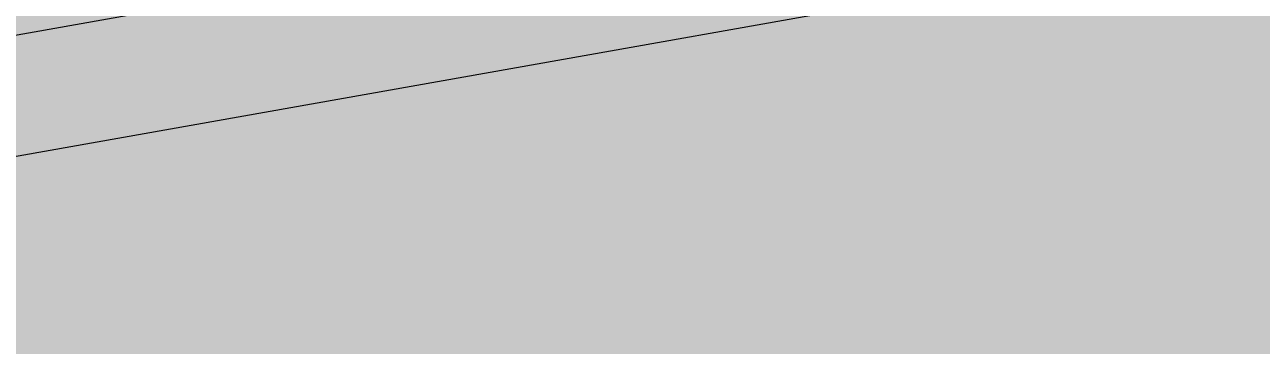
# Model space of a CAD drawing. Header units: millimetres. Extents: x -9096648 to 8741128, y -70248 to 735163.
# Drawn here: x -196551.47 to -196537.53, y 345899.46 to 345903.07 of the extents above; entities that cross this region are included whole.
import ezdxf
from ezdxf import colors
from ezdxf.entities.mleader import LeaderData, LeaderLine
from ezdxf.enums import TextEntityAlignment as Align
from ezdxf.math import Vec2, Vec3

# ---------------------------------------------------------------- set-up
doc = ezdxf.new("R2018")
doc.units = ezdxf.units.MM
for name, color, linetype, lineweight in [('АР_Маркер экспликации', 239, 'Continuous', 13), ('АР_Номер помещения', 1, 'Continuous', 25), ('АР_Отметки', 250, 'Continuous', 15), ('АР_Помещения_площадь', 19, 'Continuous', 9), ('АР_Размеры', 175, 'Continuous', 9), ('АР_Сущ Несущая стена', 202, 'Continuous', 30)]:
    doc.layers.add(name, color=color, linetype=linetype, lineweight=lineweight)
doc.layers.add('АР_Названия помещений', color=124, linetype='Continuous', lineweight=5, plot=False)
doc.styles.add('ISOCPEUR', font='isocpeui.ttf', dxfattribs={"height": 250})
doc.styles.get("Standard").update_dxf_attribs({"font": 'arial.ttf'})

# ---------------------------------------------------------------- blocks, each defined once
blk = doc.blocks.new('*U2187')
at = {"color": 8, "style": 'ISOCPEUR', "flags": 1}
blk.add_attdef('КАТЕГОРИЯ', (-499.166, -2092.186), '', height=250, dxfattribs=at)
at = {"layer": 'АР_Номер помещения', "color": 8, "style": 'ISOCPEUR'}
blk.add_attdef('НОМЕР_ПОМЕЩЕНИЯ', text='', height=300, dxfattribs=at).set_placement((-21006.233, -3796.072), align=Align.MIDDLE_CENTER)
at = {"layer": 'АР_Помещения_площадь', "color": 8, "lineweight": 30, "flags": 104}
blk.add_attdef('ИМЯ_ПОМЕЩЕНИЯ', text='', height=100, dxfattribs=at).set_placement((157.628, 1217.141), align=Align.MIDDLE_CENTER)
at = {"layer": 'АР_Помещения_площадь', "color": 8, "style": 'ISOCPEUR'}
blk.add_attdef('ПЛОЩАДЬ_ПОМЕЩЕНИЯ', text='', height=200, dxfattribs=at).set_placement((-20054.82, -13069.522), align=Align.MIDDLE_RIGHT)
blk = doc.blocks.new('*U2171')
at = {"color": 8, "style": 'ISOCPEUR', "flags": 1}
blk.add_attdef('КАТЕГОРИЯ', (-499.166, -2092.186), '', height=250, dxfattribs=at)
at = {"layer": 'АР_Номер помещения', "color": 8, "style": 'ISOCPEUR'}
blk.add_attdef('НОМЕР_ПОМЕЩЕНИЯ', text='', height=300, dxfattribs=at).set_placement((1135.237, -4683.519), align=Align.MIDDLE_CENTER)
at = {"layer": 'АР_Помещения_площадь', "color": 8, "lineweight": 30, "flags": 104}
blk.add_attdef('ИМЯ_ПОМЕЩЕНИЯ', text='', height=100, dxfattribs=at).set_placement((157.628, 1217.141), align=Align.MIDDLE_CENTER)
at = {"layer": 'АР_Помещения_площадь', "color": 8, "style": 'ISOCPEUR'}
blk.add_attdef('ПЛОЩАДЬ_ПОМЕЩЕНИЯ', text='', height=200, dxfattribs=at).set_placement((6388.051, -10752.088), align=Align.MIDDLE_RIGHT)
blk = doc.blocks.new('*U2167')
at = {"color": 8, "style": 'ISOCPEUR', "flags": 1}
blk.add_attdef('КАТЕГОРИЯ', (-499.166, -2092.186), '', height=250, dxfattribs=at)
at = {"layer": 'АР_Номер помещения', "color": 8, "style": 'ISOCPEUR'}
blk.add_attdef('НОМЕР_ПОМЕЩЕНИЯ', text='', height=300, dxfattribs=at).set_placement((-20232.679, 2600.078), align=Align.MIDDLE_CENTER)
at = {"layer": 'АР_Помещения_площадь', "color": 8, "style": 'ISOCPEUR'}
blk.add_attdef('ПЛОЩАДЬ_ПОМЕЩЕНИЯ', text='', height=200, dxfattribs=at).set_placement((-20053.458, 1769.683), align=Align.MIDDLE_RIGHT)
at = {"layer": 'АР_Помещения_площадь', "color": 8, "lineweight": 30, "flags": 104}
blk.add_attdef('ИМЯ_ПОМЕЩЕНИЯ', text='', height=100, dxfattribs=at).set_placement((157.628, 1217.141), align=Align.MIDDLE_CENTER)
blk = doc.blocks.new('_DotSmall')
at = {"color": 8, "linetype": 'ByBlock', "const_width": 0.5}
blk.add_lwpolyline([(-0.0625, 0, 1), (0.0625, 0, 1)], format="xyb", close=True, dxfattribs=at)

msp = doc.modelspace()

# ---------------------------------------------------------------- linework, layer by layer
at = {"layer": 'АР_Размеры', "color": 8, "lineweight": 0, "ltscale": 100, "transparency": 33554687}
msp.add_lwpolyline([(-196583.377, 345895.95), (-196523.252, 345906.606), (-196522.088, 345908.422), (-196524.45, 345921.748), (-196525.213, 345921.861), (-196526.34, 345918.441), (-196526.071, 345917.622), (-196524.778, 345916.613), (-196523.821, 345911.211), (-196524.138, 345910.907), (-196526.539, 345910.481), (-196526.715, 345910.079), (-196526.588, 345909.358), (-196526.305, 345909.161), (-196523.904, 345909.586), (-196523.48, 345909.29), (-196523.289, 345908.21), (-196523.606, 345907.906), (-196583.491, 345897.292)], dxfattribs=at)
msp.add_lwpolyline([(-196583.377, 345895.95), (-196523.252, 345906.606), (-196522.088, 345908.422), (-196524.45, 345921.748), (-196525.213, 345921.861), (-196526.34, 345918.441), (-196526.071, 345917.622), (-196524.778, 345916.613), (-196523.821, 345911.211), (-196524.138, 345910.907), (-196526.539, 345910.481), (-196526.715, 345910.079), (-196526.588, 345909.358), (-196526.305, 345909.161), (-196523.904, 345909.586), (-196523.48, 345909.29), (-196523.289, 345908.21), (-196523.606, 345907.906), (-196583.491, 345897.292)], dxfattribs=at)
msp.add_lwpolyline([(-196583.377, 345895.95), (-196523.252, 345906.606), (-196522.088, 345908.422), (-196524.45, 345921.748), (-196525.213, 345921.861), (-196526.34, 345918.441), (-196526.071, 345917.622), (-196524.778, 345916.613), (-196523.821, 345911.211), (-196524.138, 345910.907), (-196526.539, 345910.481), (-196526.715, 345910.079), (-196526.588, 345909.358), (-196526.305, 345909.161), (-196523.904, 345909.586), (-196523.48, 345909.29), (-196523.289, 345908.21), (-196523.606, 345907.906), (-196583.491, 345897.292)], dxfattribs=at)
msp.add_lwpolyline([(-196583.377, 345895.95), (-196523.252, 345906.606), (-196522.088, 345908.422), (-196524.45, 345921.748), (-196525.213, 345921.861), (-196526.34, 345918.441), (-196526.071, 345917.622), (-196524.778, 345916.613), (-196523.821, 345911.211), (-196524.138, 345910.907), (-196526.539, 345910.481), (-196526.715, 345910.079), (-196526.588, 345909.358), (-196526.305, 345909.161), (-196523.904, 345909.586), (-196523.48, 345909.29), (-196523.289, 345908.21), (-196523.606, 345907.906), (-196583.491, 345897.292)], dxfattribs=at)
msp.add_lwpolyline([(-196583.377, 345895.95), (-196523.252, 345906.606), (-196522.088, 345908.422), (-196524.45, 345921.748), (-196525.213, 345921.861), (-196526.34, 345918.441), (-196526.071, 345917.622), (-196524.778, 345916.613), (-196523.821, 345911.211), (-196524.138, 345910.907), (-196526.539, 345910.481), (-196526.715, 345910.079), (-196526.588, 345909.358), (-196526.305, 345909.161), (-196523.904, 345909.586), (-196523.48, 345909.29), (-196523.289, 345908.21), (-196523.606, 345907.906), (-196583.491, 345897.292)], dxfattribs=at)
msp.add_lwpolyline([(-196583.377, 345895.95), (-196523.252, 345906.606), (-196522.088, 345908.422), (-196524.45, 345921.748), (-196525.213, 345921.861), (-196526.34, 345918.441), (-196526.071, 345917.622), (-196524.778, 345916.613), (-196523.821, 345911.211), (-196524.138, 345910.907), (-196526.539, 345910.481), (-196526.715, 345910.079), (-196526.588, 345909.358), (-196526.305, 345909.161), (-196523.904, 345909.586), (-196523.48, 345909.29), (-196523.289, 345908.21), (-196523.606, 345907.906), (-196583.491, 345897.292)], dxfattribs=at)
msp.add_lwpolyline([(-196583.377, 345895.95), (-196523.252, 345906.606), (-196522.088, 345908.422), (-196524.45, 345921.748), (-196525.213, 345921.861), (-196526.34, 345918.441), (-196526.071, 345917.622), (-196524.778, 345916.613), (-196523.821, 345911.211), (-196524.138, 345910.907), (-196526.539, 345910.481), (-196526.715, 345910.079), (-196526.588, 345909.358), (-196526.305, 345909.161), (-196523.904, 345909.586), (-196523.48, 345909.29), (-196523.289, 345908.21), (-196523.606, 345907.906), (-196583.491, 345897.292)], dxfattribs=at)
msp.add_lwpolyline([(-196583.377, 345895.95), (-196523.252, 345906.606), (-196522.088, 345908.422), (-196524.45, 345921.748), (-196525.213, 345921.861), (-196526.34, 345918.441), (-196526.071, 345917.622), (-196524.778, 345916.613), (-196523.821, 345911.211), (-196524.138, 345910.907), (-196526.539, 345910.481), (-196526.715, 345910.079), (-196526.588, 345909.358), (-196526.305, 345909.161), (-196523.904, 345909.586), (-196523.48, 345909.29), (-196523.289, 345908.21), (-196523.606, 345907.906), (-196583.491, 345897.292)], dxfattribs=at)
msp.add_lwpolyline([(-196583.377, 345895.95), (-196523.252, 345906.606), (-196522.088, 345908.422), (-196524.45, 345921.748), (-196525.213, 345921.861), (-196526.34, 345918.441), (-196526.071, 345917.622), (-196524.778, 345916.613), (-196523.821, 345911.211), (-196524.138, 345910.907), (-196526.539, 345910.481), (-196526.715, 345910.079), (-196526.588, 345909.358), (-196526.305, 345909.161), (-196523.904, 345909.586), (-196523.48, 345909.29), (-196523.289, 345908.21), (-196523.606, 345907.906), (-196583.491, 345897.292)], dxfattribs=at)
msp.add_lwpolyline([(-196583.377, 345895.95), (-196523.252, 345906.606), (-196522.088, 345908.422), (-196524.45, 345921.748), (-196525.213, 345921.861), (-196526.34, 345918.441), (-196526.071, 345917.622), (-196524.778, 345916.613), (-196523.821, 345911.211), (-196524.138, 345910.907), (-196526.539, 345910.481), (-196526.715, 345910.079), (-196526.588, 345909.358), (-196526.305, 345909.161), (-196523.904, 345909.586), (-196523.48, 345909.29), (-196523.289, 345908.21), (-196523.606, 345907.906), (-196583.491, 345897.292)], dxfattribs=at)
msp.add_lwpolyline([(-196583.377, 345895.95), (-196523.252, 345906.606), (-196522.088, 345908.422), (-196524.45, 345921.748), (-196525.213, 345921.861), (-196526.34, 345918.441), (-196526.071, 345917.622), (-196524.778, 345916.613), (-196523.821, 345911.211), (-196524.138, 345910.907), (-196526.539, 345910.481), (-196526.715, 345910.079), (-196526.588, 345909.358), (-196526.305, 345909.161), (-196523.904, 345909.586), (-196523.48, 345909.29), (-196523.289, 345908.21), (-196523.606, 345907.906), (-196583.491, 345897.292)], dxfattribs=at)
msp.add_lwpolyline([(-196583.377, 345895.95), (-196523.252, 345906.606), (-196522.088, 345908.422), (-196524.45, 345921.748), (-196525.213, 345921.861), (-196526.34, 345918.441), (-196526.071, 345917.622), (-196524.778, 345916.613), (-196523.821, 345911.211), (-196524.138, 345910.907), (-196526.539, 345910.481), (-196526.715, 345910.079), (-196526.588, 345909.358), (-196526.305, 345909.161), (-196523.904, 345909.586), (-196523.48, 345909.29), (-196523.289, 345908.21), (-196523.606, 345907.906), (-196583.491, 345897.292)], dxfattribs=at)
msp.add_lwpolyline([(-196583.377, 345895.95), (-196523.252, 345906.606), (-196522.088, 345908.422), (-196524.45, 345921.748), (-196525.213, 345921.861), (-196526.34, 345918.441), (-196526.071, 345917.622), (-196524.778, 345916.613), (-196523.821, 345911.211), (-196524.138, 345910.907), (-196526.539, 345910.481), (-196526.715, 345910.079), (-196526.588, 345909.358), (-196526.305, 345909.161), (-196523.904, 345909.586), (-196523.48, 345909.29), (-196523.289, 345908.21), (-196523.606, 345907.906), (-196583.491, 345897.292)], dxfattribs=at)
msp.add_lwpolyline([(-196583.377, 345895.95), (-196523.252, 345906.606), (-196522.088, 345908.422), (-196524.45, 345921.748), (-196525.213, 345921.861), (-196526.34, 345918.441), (-196526.071, 345917.622), (-196524.778, 345916.613), (-196523.821, 345911.211), (-196524.138, 345910.907), (-196526.539, 345910.481), (-196526.715, 345910.079), (-196526.588, 345909.358), (-196526.305, 345909.161), (-196523.904, 345909.586), (-196523.48, 345909.29), (-196523.289, 345908.21), (-196523.606, 345907.906), (-196583.491, 345897.292)], dxfattribs=at)
msp.add_lwpolyline([(-196583.377, 345895.95), (-196523.252, 345906.606), (-196522.088, 345908.422), (-196524.45, 345921.748), (-196525.213, 345921.861), (-196526.34, 345918.441), (-196526.071, 345917.622), (-196524.778, 345916.613), (-196523.821, 345911.211), (-196524.138, 345910.907), (-196526.539, 345910.481), (-196526.715, 345910.079), (-196526.588, 345909.358), (-196526.305, 345909.161), (-196523.904, 345909.586), (-196523.48, 345909.29), (-196523.289, 345908.21), (-196523.606, 345907.906), (-196583.491, 345897.292)], dxfattribs=at)
msp.add_lwpolyline([(-196583.377, 345895.95), (-196523.252, 345906.606), (-196522.088, 345908.422), (-196524.45, 345921.748), (-196525.213, 345921.861), (-196526.34, 345918.441), (-196526.071, 345917.622), (-196524.778, 345916.613), (-196523.821, 345911.211), (-196524.138, 345910.907), (-196526.539, 345910.481), (-196526.715, 345910.079), (-196526.588, 345909.358), (-196526.305, 345909.161), (-196523.904, 345909.586), (-196523.48, 345909.29), (-196523.289, 345908.21), (-196523.606, 345907.906), (-196583.491, 345897.292)], dxfattribs=at)
msp.add_lwpolyline([(-196583.377, 345895.95), (-196523.252, 345906.606), (-196522.088, 345908.422), (-196524.45, 345921.748), (-196525.213, 345921.861), (-196526.34, 345918.441), (-196526.071, 345917.622), (-196524.778, 345916.613), (-196523.821, 345911.211), (-196524.138, 345910.907), (-196526.539, 345910.481), (-196526.715, 345910.079), (-196526.588, 345909.358), (-196526.305, 345909.161), (-196523.904, 345909.586), (-196523.48, 345909.29), (-196523.289, 345908.21), (-196523.606, 345907.906), (-196583.491, 345897.292)], dxfattribs=at)
msp.add_lwpolyline([(-196583.377, 345895.95), (-196523.252, 345906.606), (-196522.088, 345908.422), (-196524.45, 345921.748), (-196525.213, 345921.861), (-196526.34, 345918.441), (-196526.071, 345917.622), (-196524.778, 345916.613), (-196523.821, 345911.211), (-196524.138, 345910.907), (-196526.539, 345910.481), (-196526.715, 345910.079), (-196526.588, 345909.358), (-196526.305, 345909.161), (-196523.904, 345909.586), (-196523.48, 345909.29), (-196523.289, 345908.21), (-196523.606, 345907.906), (-196583.491, 345897.292)], dxfattribs=at)
msp.add_lwpolyline([(-196583.377, 345895.95), (-196523.252, 345906.606), (-196522.088, 345908.422), (-196524.45, 345921.748), (-196525.213, 345921.861), (-196526.34, 345918.441), (-196526.071, 345917.622), (-196524.778, 345916.613), (-196523.821, 345911.211), (-196524.138, 345910.907), (-196526.539, 345910.481), (-196526.715, 345910.079), (-196526.588, 345909.358), (-196526.305, 345909.161), (-196523.904, 345909.586), (-196523.48, 345909.29), (-196523.289, 345908.21), (-196523.606, 345907.906), (-196583.491, 345897.292)], dxfattribs=at)
msp.add_lwpolyline([(-196583.377, 345895.95), (-196523.252, 345906.606), (-196522.088, 345908.422), (-196524.45, 345921.748), (-196525.213, 345921.861), (-196526.34, 345918.441), (-196526.071, 345917.622), (-196524.778, 345916.613), (-196523.821, 345911.211), (-196524.138, 345910.907), (-196526.539, 345910.481), (-196526.715, 345910.079), (-196526.588, 345909.358), (-196526.305, 345909.161), (-196523.904, 345909.586), (-196523.48, 345909.29), (-196523.289, 345908.21), (-196523.606, 345907.906), (-196583.491, 345897.292)], dxfattribs=at)
msp.add_lwpolyline([(-196583.377, 345895.95), (-196523.252, 345906.606), (-196522.088, 345908.422), (-196524.45, 345921.748), (-196525.213, 345921.861), (-196526.34, 345918.441), (-196526.071, 345917.622), (-196524.778, 345916.613), (-196523.821, 345911.211), (-196524.138, 345910.907), (-196526.539, 345910.481), (-196526.715, 345910.079), (-196526.588, 345909.358), (-196526.305, 345909.161), (-196523.904, 345909.586), (-196523.48, 345909.29), (-196523.289, 345908.21), (-196523.606, 345907.906), (-196583.491, 345897.292)], dxfattribs=at)
msp.add_lwpolyline([(-196583.377, 345895.95), (-196523.252, 345906.606), (-196522.088, 345908.422), (-196524.45, 345921.748), (-196525.213, 345921.861), (-196526.34, 345918.441), (-196526.071, 345917.622), (-196524.778, 345916.613), (-196523.821, 345911.211), (-196524.138, 345910.907), (-196526.539, 345910.481), (-196526.715, 345910.079), (-196526.588, 345909.358), (-196526.305, 345909.161), (-196523.904, 345909.586), (-196523.48, 345909.29), (-196523.289, 345908.21), (-196523.606, 345907.906), (-196583.491, 345897.292)], dxfattribs=at)
msp.add_lwpolyline([(-196583.377, 345895.95), (-196523.252, 345906.606), (-196522.088, 345908.422), (-196524.45, 345921.748), (-196525.213, 345921.861), (-196526.34, 345918.441), (-196526.071, 345917.622), (-196524.778, 345916.613), (-196523.821, 345911.211), (-196524.138, 345910.907), (-196526.539, 345910.481), (-196526.715, 345910.079), (-196526.588, 345909.358), (-196526.305, 345909.161), (-196523.904, 345909.586), (-196523.48, 345909.29), (-196523.289, 345908.21), (-196523.606, 345907.906), (-196583.491, 345897.292)], dxfattribs=at)
msp.add_lwpolyline([(-196583.377, 345895.95), (-196523.252, 345906.606), (-196522.088, 345908.422), (-196524.45, 345921.748), (-196525.213, 345921.861), (-196526.34, 345918.441), (-196526.071, 345917.622), (-196524.778, 345916.613), (-196523.821, 345911.211), (-196524.138, 345910.907), (-196526.539, 345910.481), (-196526.715, 345910.079), (-196526.588, 345909.358), (-196526.305, 345909.161), (-196523.904, 345909.586), (-196523.48, 345909.29), (-196523.289, 345908.21), (-196523.606, 345907.906), (-196583.491, 345897.292)], dxfattribs=at)
msp.add_lwpolyline([(-196583.377, 345895.95), (-196523.252, 345906.606), (-196522.088, 345908.422), (-196524.45, 345921.748), (-196525.213, 345921.861), (-196526.34, 345918.441), (-196526.071, 345917.622), (-196524.778, 345916.613), (-196523.821, 345911.211), (-196524.138, 345910.907), (-196526.539, 345910.481), (-196526.715, 345910.079), (-196526.588, 345909.358), (-196526.305, 345909.161), (-196523.904, 345909.586), (-196523.48, 345909.29), (-196523.289, 345908.21), (-196523.606, 345907.906), (-196583.491, 345897.292)], dxfattribs=at)
msp.add_lwpolyline([(-196583.377, 345895.95), (-196523.252, 345906.606), (-196522.088, 345908.422), (-196524.45, 345921.748), (-196525.213, 345921.861), (-196526.34, 345918.441), (-196526.071, 345917.622), (-196524.778, 345916.613), (-196523.821, 345911.211), (-196524.138, 345910.907), (-196526.539, 345910.481), (-196526.715, 345910.079), (-196526.588, 345909.358), (-196526.305, 345909.161), (-196523.904, 345909.586), (-196523.48, 345909.29), (-196523.289, 345908.21), (-196523.606, 345907.906), (-196583.491, 345897.292)], dxfattribs=at)
msp.add_lwpolyline([(-196583.377, 345895.95), (-196523.252, 345906.606), (-196522.088, 345908.422), (-196524.45, 345921.748), (-196525.213, 345921.861), (-196526.34, 345918.441), (-196526.071, 345917.622), (-196524.778, 345916.613), (-196523.821, 345911.211), (-196524.138, 345910.907), (-196526.539, 345910.481), (-196526.715, 345910.079), (-196526.588, 345909.358), (-196526.305, 345909.161), (-196523.904, 345909.586), (-196523.48, 345909.29), (-196523.289, 345908.21), (-196523.606, 345907.906), (-196583.491, 345897.292)], dxfattribs=at)
msp.add_lwpolyline([(-196583.377, 345895.95), (-196523.252, 345906.606), (-196522.088, 345908.422), (-196524.45, 345921.748), (-196525.213, 345921.861), (-196526.34, 345918.441), (-196526.071, 345917.622), (-196524.778, 345916.613), (-196523.821, 345911.211), (-196524.138, 345910.907), (-196526.539, 345910.481), (-196526.715, 345910.079), (-196526.588, 345909.358), (-196526.305, 345909.161), (-196523.904, 345909.586), (-196523.48, 345909.29), (-196523.289, 345908.21), (-196523.606, 345907.906), (-196583.491, 345897.292)], dxfattribs=at)
msp.add_lwpolyline([(-196583.377, 345895.95), (-196523.252, 345906.606), (-196522.088, 345908.422), (-196524.45, 345921.748), (-196525.213, 345921.861), (-196526.34, 345918.441), (-196526.071, 345917.622), (-196524.778, 345916.613), (-196523.821, 345911.211), (-196524.138, 345910.907), (-196526.539, 345910.481), (-196526.715, 345910.079), (-196526.588, 345909.358), (-196526.305, 345909.161), (-196523.904, 345909.586), (-196523.48, 345909.29), (-196523.289, 345908.21), (-196523.606, 345907.906), (-196583.491, 345897.292)], dxfattribs=at)
msp.add_lwpolyline([(-196583.377, 345895.95), (-196523.252, 345906.606), (-196522.088, 345908.422), (-196524.45, 345921.748), (-196525.213, 345921.861), (-196526.34, 345918.441), (-196526.071, 345917.622), (-196524.778, 345916.613), (-196523.821, 345911.211), (-196524.138, 345910.907), (-196526.539, 345910.481), (-196526.715, 345910.079), (-196526.588, 345909.358), (-196526.305, 345909.161), (-196523.904, 345909.586), (-196523.48, 345909.29), (-196523.289, 345908.21), (-196523.606, 345907.906), (-196583.491, 345897.292)], dxfattribs=at)
msp.add_lwpolyline([(-196583.377, 345895.95), (-196523.252, 345906.606), (-196522.088, 345908.422), (-196524.45, 345921.748), (-196525.213, 345921.861), (-196526.34, 345918.441), (-196526.071, 345917.622), (-196524.778, 345916.613), (-196523.821, 345911.211), (-196524.138, 345910.907), (-196526.539, 345910.481), (-196526.715, 345910.079), (-196526.588, 345909.358), (-196526.305, 345909.161), (-196523.904, 345909.586), (-196523.48, 345909.29), (-196523.289, 345908.21), (-196523.606, 345907.906), (-196583.491, 345897.292)], dxfattribs=at)
msp.add_lwpolyline([(-196583.377, 345895.95), (-196523.252, 345906.606), (-196522.088, 345908.422), (-196524.45, 345921.748), (-196525.213, 345921.861), (-196526.34, 345918.441), (-196526.071, 345917.622), (-196524.778, 345916.613), (-196523.821, 345911.211), (-196524.138, 345910.907), (-196526.539, 345910.481), (-196526.715, 345910.079), (-196526.588, 345909.358), (-196526.305, 345909.161), (-196523.904, 345909.586), (-196523.48, 345909.29), (-196523.289, 345908.21), (-196523.606, 345907.906), (-196583.491, 345897.292)], dxfattribs=at)
msp.add_lwpolyline([(-196583.377, 345895.95), (-196523.252, 345906.606), (-196522.088, 345908.422), (-196524.45, 345921.748), (-196525.213, 345921.861), (-196526.34, 345918.441), (-196526.071, 345917.622), (-196524.778, 345916.613), (-196523.821, 345911.211), (-196524.138, 345910.907), (-196526.539, 345910.481), (-196526.715, 345910.079), (-196526.588, 345909.358), (-196526.305, 345909.161), (-196523.904, 345909.586), (-196523.48, 345909.29), (-196523.289, 345908.21), (-196523.606, 345907.906), (-196583.491, 345897.292)], dxfattribs=at)
msp.add_lwpolyline([(-196583.377, 345895.95), (-196523.252, 345906.606), (-196522.088, 345908.422), (-196524.45, 345921.748), (-196525.213, 345921.861), (-196526.34, 345918.441), (-196526.071, 345917.622), (-196524.778, 345916.613), (-196523.821, 345911.211), (-196524.138, 345910.907), (-196526.539, 345910.481), (-196526.715, 345910.079), (-196526.588, 345909.358), (-196526.305, 345909.161), (-196523.904, 345909.586), (-196523.48, 345909.29), (-196523.289, 345908.21), (-196523.606, 345907.906), (-196583.491, 345897.292)], dxfattribs=at)
msp.add_lwpolyline([(-196583.377, 345895.95), (-196523.252, 345906.606), (-196522.088, 345908.422), (-196524.45, 345921.748), (-196525.213, 345921.861), (-196526.34, 345918.441), (-196526.071, 345917.622), (-196524.778, 345916.613), (-196523.821, 345911.211), (-196524.138, 345910.907), (-196526.539, 345910.481), (-196526.715, 345910.079), (-196526.588, 345909.358), (-196526.305, 345909.161), (-196523.904, 345909.586), (-196523.48, 345909.29), (-196523.289, 345908.21), (-196523.606, 345907.906), (-196583.491, 345897.292)], dxfattribs=at)
msp.add_lwpolyline([(-196583.377, 345895.95), (-196523.252, 345906.606), (-196522.088, 345908.422), (-196524.45, 345921.748), (-196525.213, 345921.861), (-196526.34, 345918.441), (-196526.071, 345917.622), (-196524.778, 345916.613), (-196523.821, 345911.211), (-196524.138, 345910.907), (-196526.539, 345910.481), (-196526.715, 345910.079), (-196526.588, 345909.358), (-196526.305, 345909.161), (-196523.904, 345909.586), (-196523.48, 345909.29), (-196523.289, 345908.21), (-196523.606, 345907.906), (-196583.491, 345897.292)], dxfattribs=at)
msp.add_lwpolyline([(-196583.377, 345895.95), (-196523.252, 345906.606), (-196522.088, 345908.422), (-196524.45, 345921.748), (-196525.213, 345921.861), (-196526.34, 345918.441), (-196526.071, 345917.622), (-196524.778, 345916.613), (-196523.821, 345911.211), (-196524.138, 345910.907), (-196526.539, 345910.481), (-196526.715, 345910.079), (-196526.588, 345909.358), (-196526.305, 345909.161), (-196523.904, 345909.586), (-196523.48, 345909.29), (-196523.289, 345908.21), (-196523.606, 345907.906), (-196583.491, 345897.292)], dxfattribs=at)
msp.add_lwpolyline([(-196583.377, 345895.95), (-196523.252, 345906.606), (-196522.088, 345908.422), (-196524.45, 345921.748), (-196525.213, 345921.861), (-196526.34, 345918.441), (-196526.071, 345917.622), (-196524.778, 345916.613), (-196523.821, 345911.211), (-196524.138, 345910.907), (-196526.539, 345910.481), (-196526.715, 345910.079), (-196526.588, 345909.358), (-196526.305, 345909.161), (-196523.904, 345909.586), (-196523.48, 345909.29), (-196523.289, 345908.21), (-196523.606, 345907.906), (-196583.491, 345897.292)], dxfattribs=at)
msp.add_lwpolyline([(-196583.377, 345895.95), (-196523.252, 345906.606), (-196522.088, 345908.422), (-196524.45, 345921.748), (-196525.213, 345921.861), (-196526.34, 345918.441), (-196526.071, 345917.622), (-196524.778, 345916.613), (-196523.821, 345911.211), (-196524.138, 345910.907), (-196526.539, 345910.481), (-196526.715, 345910.079), (-196526.588, 345909.358), (-196526.305, 345909.161), (-196523.904, 345909.586), (-196523.48, 345909.29), (-196523.289, 345908.21), (-196523.606, 345907.906), (-196583.491, 345897.292)], dxfattribs=at)
msp.add_lwpolyline([(-196583.377, 345895.95), (-196523.252, 345906.606), (-196522.088, 345908.422), (-196524.45, 345921.748), (-196525.213, 345921.861), (-196526.34, 345918.441), (-196526.071, 345917.622), (-196524.778, 345916.613), (-196523.821, 345911.211), (-196524.138, 345910.907), (-196526.539, 345910.481), (-196526.715, 345910.079), (-196526.588, 345909.358), (-196526.305, 345909.161), (-196523.904, 345909.586), (-196523.48, 345909.29), (-196523.289, 345908.21), (-196523.606, 345907.906), (-196583.491, 345897.292)], dxfattribs=at)
msp.add_lwpolyline([(-196583.377, 345895.95), (-196523.252, 345906.606), (-196522.088, 345908.422), (-196524.45, 345921.748), (-196525.213, 345921.861), (-196526.34, 345918.441), (-196526.071, 345917.622), (-196524.778, 345916.613), (-196523.821, 345911.211), (-196524.138, 345910.907), (-196526.539, 345910.481), (-196526.715, 345910.079), (-196526.588, 345909.358), (-196526.305, 345909.161), (-196523.904, 345909.586), (-196523.48, 345909.29), (-196523.289, 345908.21), (-196523.606, 345907.906), (-196583.491, 345897.292)], dxfattribs=at)
msp.add_lwpolyline([(-196583.377, 345895.95), (-196523.252, 345906.606), (-196522.088, 345908.422), (-196524.45, 345921.748), (-196525.213, 345921.861), (-196526.34, 345918.441), (-196526.071, 345917.622), (-196524.778, 345916.613), (-196523.821, 345911.211), (-196524.138, 345910.907), (-196526.539, 345910.481), (-196526.715, 345910.079), (-196526.588, 345909.358), (-196526.305, 345909.161), (-196523.904, 345909.586), (-196523.48, 345909.29), (-196523.289, 345908.21), (-196523.606, 345907.906), (-196583.491, 345897.292)], dxfattribs=at)
msp.add_lwpolyline([(-196583.377, 345895.95), (-196523.252, 345906.606), (-196522.088, 345908.422), (-196524.45, 345921.748), (-196525.213, 345921.861), (-196526.34, 345918.441), (-196526.071, 345917.622), (-196524.778, 345916.613), (-196523.821, 345911.211), (-196524.138, 345910.907), (-196526.539, 345910.481), (-196526.715, 345910.079), (-196526.588, 345909.358), (-196526.305, 345909.161), (-196523.904, 345909.586), (-196523.48, 345909.29), (-196523.289, 345908.21), (-196523.606, 345907.906), (-196583.491, 345897.292)], dxfattribs=at)
msp.add_lwpolyline([(-196583.377, 345895.95), (-196523.252, 345906.606), (-196522.088, 345908.422), (-196524.45, 345921.748), (-196525.213, 345921.861), (-196526.34, 345918.441), (-196526.071, 345917.622), (-196524.778, 345916.613), (-196523.821, 345911.211), (-196524.138, 345910.907), (-196526.539, 345910.481), (-196526.715, 345910.079), (-196526.588, 345909.358), (-196526.305, 345909.161), (-196523.904, 345909.586), (-196523.48, 345909.29), (-196523.289, 345908.21), (-196523.606, 345907.906), (-196583.491, 345897.292)], dxfattribs=at)
msp.add_lwpolyline([(-196583.377, 345895.95), (-196523.252, 345906.606), (-196522.088, 345908.422), (-196524.45, 345921.748), (-196525.213, 345921.861), (-196526.34, 345918.441), (-196526.071, 345917.622), (-196524.778, 345916.613), (-196523.821, 345911.211), (-196524.138, 345910.907), (-196526.539, 345910.481), (-196526.715, 345910.079), (-196526.588, 345909.358), (-196526.305, 345909.161), (-196523.904, 345909.586), (-196523.48, 345909.29), (-196523.289, 345908.21), (-196523.606, 345907.906), (-196583.491, 345897.292)], dxfattribs=at)
msp.add_lwpolyline([(-196583.377, 345895.95), (-196523.252, 345906.606), (-196522.088, 345908.422), (-196524.45, 345921.748), (-196525.213, 345921.861), (-196526.34, 345918.441), (-196526.071, 345917.622), (-196524.778, 345916.613), (-196523.821, 345911.211), (-196524.138, 345910.907), (-196526.539, 345910.481), (-196526.715, 345910.079), (-196526.588, 345909.358), (-196526.305, 345909.161), (-196523.904, 345909.586), (-196523.48, 345909.29), (-196523.289, 345908.21), (-196523.606, 345907.906), (-196583.491, 345897.292)], dxfattribs=at)
msp.add_lwpolyline([(-196583.377, 345895.95), (-196523.252, 345906.606), (-196522.088, 345908.422), (-196524.45, 345921.748), (-196525.213, 345921.861), (-196526.34, 345918.441), (-196526.071, 345917.622), (-196524.778, 345916.613), (-196523.821, 345911.211), (-196524.138, 345910.907), (-196526.539, 345910.481), (-196526.715, 345910.079), (-196526.588, 345909.358), (-196526.305, 345909.161), (-196523.904, 345909.586), (-196523.48, 345909.29), (-196523.289, 345908.21), (-196523.606, 345907.906), (-196583.491, 345897.292)], dxfattribs=at)
msp.add_lwpolyline([(-196583.377, 345895.95), (-196523.252, 345906.606), (-196522.088, 345908.422), (-196524.45, 345921.748), (-196525.213, 345921.861), (-196526.34, 345918.441), (-196526.071, 345917.622), (-196524.778, 345916.613), (-196523.821, 345911.211), (-196524.138, 345910.907), (-196526.539, 345910.481), (-196526.715, 345910.079), (-196526.588, 345909.358), (-196526.305, 345909.161), (-196523.904, 345909.586), (-196523.48, 345909.29), (-196523.289, 345908.21), (-196523.606, 345907.906), (-196583.491, 345897.292)], dxfattribs=at)
msp.add_lwpolyline([(-196583.377, 345895.95), (-196523.252, 345906.606), (-196522.088, 345908.422), (-196524.45, 345921.748), (-196525.213, 345921.861), (-196526.34, 345918.441), (-196526.071, 345917.622), (-196524.778, 345916.613), (-196523.821, 345911.211), (-196524.138, 345910.907), (-196526.539, 345910.481), (-196526.715, 345910.079), (-196526.588, 345909.358), (-196526.305, 345909.161), (-196523.904, 345909.586), (-196523.48, 345909.29), (-196523.289, 345908.21), (-196523.606, 345907.906), (-196583.491, 345897.292)], dxfattribs=at)
msp.add_lwpolyline([(-196583.377, 345895.95), (-196523.252, 345906.606), (-196522.088, 345908.422), (-196524.45, 345921.748), (-196525.213, 345921.861), (-196526.34, 345918.441), (-196526.071, 345917.622), (-196524.778, 345916.613), (-196523.821, 345911.211), (-196524.138, 345910.907), (-196526.539, 345910.481), (-196526.715, 345910.079), (-196526.588, 345909.358), (-196526.305, 345909.161), (-196523.904, 345909.586), (-196523.48, 345909.29), (-196523.289, 345908.21), (-196523.606, 345907.906), (-196583.491, 345897.292)], dxfattribs=at)
msp.add_lwpolyline([(-196583.377, 345895.95), (-196523.252, 345906.606), (-196522.088, 345908.422), (-196524.45, 345921.748), (-196525.213, 345921.861), (-196526.34, 345918.441), (-196526.071, 345917.622), (-196524.778, 345916.613), (-196523.821, 345911.211), (-196524.138, 345910.907), (-196526.539, 345910.481), (-196526.715, 345910.079), (-196526.588, 345909.358), (-196526.305, 345909.161), (-196523.904, 345909.586), (-196523.48, 345909.29), (-196523.289, 345908.21), (-196523.606, 345907.906), (-196583.491, 345897.292)], dxfattribs=at)
msp.add_lwpolyline([(-196583.377, 345895.95), (-196523.252, 345906.606), (-196522.088, 345908.422), (-196524.45, 345921.748), (-196525.213, 345921.861), (-196526.34, 345918.441), (-196526.071, 345917.622), (-196524.778, 345916.613), (-196523.821, 345911.211), (-196524.138, 345910.907), (-196526.539, 345910.481), (-196526.715, 345910.079), (-196526.588, 345909.358), (-196526.305, 345909.161), (-196523.904, 345909.586), (-196523.48, 345909.29), (-196523.289, 345908.21), (-196523.606, 345907.906), (-196583.491, 345897.292)], dxfattribs=at)
msp.add_lwpolyline([(-196583.377, 345895.95), (-196523.252, 345906.606), (-196522.088, 345908.422), (-196524.45, 345921.748), (-196525.213, 345921.861), (-196526.34, 345918.441), (-196526.071, 345917.622), (-196524.778, 345916.613), (-196523.821, 345911.211), (-196524.138, 345910.907), (-196526.539, 345910.481), (-196526.715, 345910.079), (-196526.588, 345909.358), (-196526.305, 345909.161), (-196523.904, 345909.586), (-196523.48, 345909.29), (-196523.289, 345908.21), (-196523.606, 345907.906), (-196583.491, 345897.292)], dxfattribs=at)
msp.add_lwpolyline([(-196583.377, 345895.95), (-196523.252, 345906.606), (-196522.088, 345908.422), (-196524.45, 345921.748), (-196525.213, 345921.861), (-196526.34, 345918.441), (-196526.071, 345917.622), (-196524.778, 345916.613), (-196523.821, 345911.211), (-196524.138, 345910.907), (-196526.539, 345910.481), (-196526.715, 345910.079), (-196526.588, 345909.358), (-196526.305, 345909.161), (-196523.904, 345909.586), (-196523.48, 345909.29), (-196523.289, 345908.21), (-196523.606, 345907.906), (-196583.491, 345897.292)], dxfattribs=at)
msp.add_lwpolyline([(-196583.377, 345895.95), (-196523.252, 345906.606), (-196522.088, 345908.422), (-196524.45, 345921.748), (-196525.213, 345921.861), (-196526.34, 345918.441), (-196526.071, 345917.622), (-196524.778, 345916.613), (-196523.821, 345911.211), (-196524.138, 345910.907), (-196526.539, 345910.481), (-196526.715, 345910.079), (-196526.588, 345909.358), (-196526.305, 345909.161), (-196523.904, 345909.586), (-196523.48, 345909.29), (-196523.289, 345908.21), (-196523.606, 345907.906), (-196583.491, 345897.292)], dxfattribs=at)
msp.add_lwpolyline([(-196583.377, 345895.95), (-196523.252, 345906.606), (-196522.088, 345908.422), (-196524.45, 345921.748), (-196525.213, 345921.861), (-196526.34, 345918.441), (-196526.071, 345917.622), (-196524.778, 345916.613), (-196523.821, 345911.211), (-196524.138, 345910.907), (-196526.539, 345910.481), (-196526.715, 345910.079), (-196526.588, 345909.358), (-196526.305, 345909.161), (-196523.904, 345909.586), (-196523.48, 345909.29), (-196523.289, 345908.21), (-196523.606, 345907.906), (-196583.491, 345897.292)], dxfattribs=at)
msp.add_lwpolyline([(-196583.377, 345895.95), (-196523.252, 345906.606), (-196522.088, 345908.422), (-196524.45, 345921.748), (-196525.213, 345921.861), (-196526.34, 345918.441), (-196526.071, 345917.622), (-196524.778, 345916.613), (-196523.821, 345911.211), (-196524.138, 345910.907), (-196526.539, 345910.481), (-196526.715, 345910.079), (-196526.588, 345909.358), (-196526.305, 345909.161), (-196523.904, 345909.586), (-196523.48, 345909.29), (-196523.289, 345908.21), (-196523.606, 345907.906), (-196583.491, 345897.292)], dxfattribs=at)
msp.add_lwpolyline([(-196583.377, 345895.95), (-196523.252, 345906.606), (-196522.088, 345908.422), (-196524.45, 345921.748), (-196525.213, 345921.861), (-196526.34, 345918.441), (-196526.071, 345917.622), (-196524.778, 345916.613), (-196523.821, 345911.211), (-196524.138, 345910.907), (-196526.539, 345910.481), (-196526.715, 345910.079), (-196526.588, 345909.358), (-196526.305, 345909.161), (-196523.904, 345909.586), (-196523.48, 345909.29), (-196523.289, 345908.21), (-196523.606, 345907.906), (-196583.491, 345897.292)], dxfattribs=at)
msp.add_lwpolyline([(-196583.377, 345895.95), (-196523.252, 345906.606), (-196522.088, 345908.422), (-196524.45, 345921.748), (-196525.213, 345921.861), (-196526.34, 345918.441), (-196526.071, 345917.622), (-196524.778, 345916.613), (-196523.821, 345911.211), (-196524.138, 345910.907), (-196526.539, 345910.481), (-196526.715, 345910.079), (-196526.588, 345909.358), (-196526.305, 345909.161), (-196523.904, 345909.586), (-196523.48, 345909.29), (-196523.289, 345908.21), (-196523.606, 345907.906), (-196583.491, 345897.292)], dxfattribs=at)
msp.add_lwpolyline([(-196583.377, 345895.95), (-196523.252, 345906.606), (-196522.088, 345908.422), (-196524.45, 345921.748), (-196525.213, 345921.861), (-196526.34, 345918.441), (-196526.071, 345917.622), (-196524.778, 345916.613), (-196523.821, 345911.211), (-196524.138, 345910.907), (-196526.539, 345910.481), (-196526.715, 345910.079), (-196526.588, 345909.358), (-196526.305, 345909.161), (-196523.904, 345909.586), (-196523.48, 345909.29), (-196523.289, 345908.21), (-196523.606, 345907.906), (-196583.491, 345897.292)], dxfattribs=at)
msp.add_lwpolyline([(-196583.377, 345895.95), (-196523.252, 345906.606), (-196522.088, 345908.422), (-196524.45, 345921.748), (-196525.213, 345921.861), (-196526.34, 345918.441), (-196526.071, 345917.622), (-196524.778, 345916.613), (-196523.821, 345911.211), (-196524.138, 345910.907), (-196526.539, 345910.481), (-196526.715, 345910.079), (-196526.588, 345909.358), (-196526.305, 345909.161), (-196523.904, 345909.586), (-196523.48, 345909.29), (-196523.289, 345908.21), (-196523.606, 345907.906), (-196583.491, 345897.292)], dxfattribs=at)
msp.add_lwpolyline([(-196583.377, 345895.95), (-196523.252, 345906.606), (-196522.088, 345908.422), (-196524.45, 345921.748), (-196525.213, 345921.861), (-196526.34, 345918.441), (-196526.071, 345917.622), (-196524.778, 345916.613), (-196523.821, 345911.211), (-196524.138, 345910.907), (-196526.539, 345910.481), (-196526.715, 345910.079), (-196526.588, 345909.358), (-196526.305, 345909.161), (-196523.904, 345909.586), (-196523.48, 345909.29), (-196523.289, 345908.21), (-196523.606, 345907.906), (-196583.491, 345897.292)], dxfattribs=at)
msp.add_lwpolyline([(-196583.377, 345895.95), (-196523.252, 345906.606), (-196522.088, 345908.422), (-196524.45, 345921.748), (-196525.213, 345921.861), (-196526.34, 345918.441), (-196526.071, 345917.622), (-196524.778, 345916.613), (-196523.821, 345911.211), (-196524.138, 345910.907), (-196526.539, 345910.481), (-196526.715, 345910.079), (-196526.588, 345909.358), (-196526.305, 345909.161), (-196523.904, 345909.586), (-196523.48, 345909.29), (-196523.289, 345908.21), (-196523.606, 345907.906), (-196583.491, 345897.292)], dxfattribs=at)
msp.add_lwpolyline([(-196583.377, 345895.95), (-196523.252, 345906.606), (-196522.088, 345908.422), (-196524.45, 345921.748), (-196525.213, 345921.861), (-196526.34, 345918.441), (-196526.071, 345917.622), (-196524.778, 345916.613), (-196523.821, 345911.211), (-196524.138, 345910.907), (-196526.539, 345910.481), (-196526.715, 345910.079), (-196526.588, 345909.358), (-196526.305, 345909.161), (-196523.904, 345909.586), (-196523.48, 345909.29), (-196523.289, 345908.21), (-196523.606, 345907.906), (-196583.491, 345897.292)], dxfattribs=at)
msp.add_lwpolyline([(-196583.377, 345895.95), (-196523.252, 345906.606), (-196522.088, 345908.422), (-196524.45, 345921.748), (-196525.213, 345921.861), (-196526.34, 345918.441), (-196526.071, 345917.622), (-196524.778, 345916.613), (-196523.821, 345911.211), (-196524.138, 345910.907), (-196526.539, 345910.481), (-196526.715, 345910.079), (-196526.588, 345909.358), (-196526.305, 345909.161), (-196523.904, 345909.586), (-196523.48, 345909.29), (-196523.289, 345908.21), (-196523.606, 345907.906), (-196583.491, 345897.292)], dxfattribs=at)
msp.add_lwpolyline([(-196583.377, 345895.95), (-196523.252, 345906.606), (-196522.088, 345908.422), (-196524.45, 345921.748), (-196525.213, 345921.861), (-196526.34, 345918.441), (-196526.071, 345917.622), (-196524.778, 345916.613), (-196523.821, 345911.211), (-196524.138, 345910.907), (-196526.539, 345910.481), (-196526.715, 345910.079), (-196526.588, 345909.358), (-196526.305, 345909.161), (-196523.904, 345909.586), (-196523.48, 345909.29), (-196523.289, 345908.21), (-196523.606, 345907.906), (-196583.491, 345897.292)], dxfattribs=at)
msp.add_lwpolyline([(-196583.377, 345895.95), (-196523.252, 345906.606), (-196522.088, 345908.422), (-196524.45, 345921.748), (-196525.213, 345921.861), (-196526.34, 345918.441), (-196526.071, 345917.622), (-196524.778, 345916.613), (-196523.821, 345911.211), (-196524.138, 345910.907), (-196526.539, 345910.481), (-196526.715, 345910.079), (-196526.588, 345909.358), (-196526.305, 345909.161), (-196523.904, 345909.586), (-196523.48, 345909.29), (-196523.289, 345908.21), (-196523.606, 345907.906), (-196583.491, 345897.292)], dxfattribs=at)
msp.add_lwpolyline([(-196583.377, 345895.95), (-196523.252, 345906.606), (-196522.088, 345908.422), (-196524.45, 345921.748), (-196525.213, 345921.861), (-196526.34, 345918.441), (-196526.071, 345917.622), (-196524.778, 345916.613), (-196523.821, 345911.211), (-196524.138, 345910.907), (-196526.539, 345910.481), (-196526.715, 345910.079), (-196526.588, 345909.358), (-196526.305, 345909.161), (-196523.904, 345909.586), (-196523.48, 345909.29), (-196523.289, 345908.21), (-196523.606, 345907.906), (-196583.491, 345897.292)], dxfattribs=at)
msp.add_lwpolyline([(-196583.377, 345895.95), (-196523.252, 345906.606), (-196522.088, 345908.422), (-196524.45, 345921.748), (-196525.213, 345921.861), (-196526.34, 345918.441), (-196526.071, 345917.622), (-196524.778, 345916.613), (-196523.821, 345911.211), (-196524.138, 345910.907), (-196526.539, 345910.481), (-196526.715, 345910.079), (-196526.588, 345909.358), (-196526.305, 345909.161), (-196523.904, 345909.586), (-196523.48, 345909.29), (-196523.289, 345908.21), (-196523.606, 345907.906), (-196583.491, 345897.292)], dxfattribs=at)
msp.add_lwpolyline([(-196583.377, 345895.95), (-196523.252, 345906.606), (-196522.088, 345908.422), (-196524.45, 345921.748), (-196525.213, 345921.861), (-196526.34, 345918.441), (-196526.071, 345917.622), (-196524.778, 345916.613), (-196523.821, 345911.211), (-196524.138, 345910.907), (-196526.539, 345910.481), (-196526.715, 345910.079), (-196526.588, 345909.358), (-196526.305, 345909.161), (-196523.904, 345909.586), (-196523.48, 345909.29), (-196523.289, 345908.21), (-196523.606, 345907.906), (-196583.491, 345897.292)], dxfattribs=at)
msp.add_lwpolyline([(-196583.377, 345895.95), (-196523.252, 345906.606), (-196522.088, 345908.422), (-196524.45, 345921.748), (-196525.213, 345921.861), (-196526.34, 345918.441), (-196526.071, 345917.622), (-196524.778, 345916.613), (-196523.821, 345911.211), (-196524.138, 345910.907), (-196526.539, 345910.481), (-196526.715, 345910.079), (-196526.588, 345909.358), (-196526.305, 345909.161), (-196523.904, 345909.586), (-196523.48, 345909.29), (-196523.289, 345908.21), (-196523.606, 345907.906), (-196583.491, 345897.292)], dxfattribs=at)
msp.add_lwpolyline([(-196583.377, 345895.95), (-196523.252, 345906.606), (-196522.088, 345908.422), (-196524.45, 345921.748), (-196525.213, 345921.861), (-196526.34, 345918.441), (-196526.071, 345917.622), (-196524.778, 345916.613), (-196523.821, 345911.211), (-196524.138, 345910.907), (-196526.539, 345910.481), (-196526.715, 345910.079), (-196526.588, 345909.358), (-196526.305, 345909.161), (-196523.904, 345909.586), (-196523.48, 345909.29), (-196523.289, 345908.21), (-196523.606, 345907.906), (-196583.491, 345897.292)], dxfattribs=at)
msp.add_lwpolyline([(-196583.377, 345895.95), (-196523.252, 345906.606), (-196522.088, 345908.422), (-196524.45, 345921.748), (-196525.213, 345921.861), (-196526.34, 345918.441), (-196526.071, 345917.622), (-196524.778, 345916.613), (-196523.821, 345911.211), (-196524.138, 345910.907), (-196526.539, 345910.481), (-196526.715, 345910.079), (-196526.588, 345909.358), (-196526.305, 345909.161), (-196523.904, 345909.586), (-196523.48, 345909.29), (-196523.289, 345908.21), (-196523.606, 345907.906), (-196583.491, 345897.292)], dxfattribs=at)
msp.add_lwpolyline([(-196583.377, 345895.95), (-196523.252, 345906.606), (-196522.088, 345908.422), (-196524.45, 345921.748), (-196525.213, 345921.861), (-196526.34, 345918.441), (-196526.071, 345917.622), (-196524.778, 345916.613), (-196523.821, 345911.211), (-196524.138, 345910.907), (-196526.539, 345910.481), (-196526.715, 345910.079), (-196526.588, 345909.358), (-196526.305, 345909.161), (-196523.904, 345909.586), (-196523.48, 345909.29), (-196523.289, 345908.21), (-196523.606, 345907.906), (-196583.491, 345897.292)], dxfattribs=at)
msp.add_lwpolyline([(-196583.377, 345895.95), (-196523.252, 345906.606), (-196522.088, 345908.422), (-196524.45, 345921.748), (-196525.213, 345921.861), (-196526.34, 345918.441), (-196526.071, 345917.622), (-196524.778, 345916.613), (-196523.821, 345911.211), (-196524.138, 345910.907), (-196526.539, 345910.481), (-196526.715, 345910.079), (-196526.588, 345909.358), (-196526.305, 345909.161), (-196523.904, 345909.586), (-196523.48, 345909.29), (-196523.289, 345908.21), (-196523.606, 345907.906), (-196583.491, 345897.292)], dxfattribs=at)
msp.add_lwpolyline([(-196583.377, 345895.95), (-196523.252, 345906.606), (-196522.088, 345908.422), (-196524.45, 345921.748), (-196525.213, 345921.861), (-196526.34, 345918.441), (-196526.071, 345917.622), (-196524.778, 345916.613), (-196523.821, 345911.211), (-196524.138, 345910.907), (-196526.539, 345910.481), (-196526.715, 345910.079), (-196526.588, 345909.358), (-196526.305, 345909.161), (-196523.904, 345909.586), (-196523.48, 345909.29), (-196523.289, 345908.21), (-196523.606, 345907.906), (-196583.491, 345897.292)], dxfattribs=at)
msp.add_lwpolyline([(-196583.377, 345895.95), (-196523.252, 345906.606), (-196522.088, 345908.422), (-196524.45, 345921.748), (-196525.213, 345921.861), (-196526.34, 345918.441), (-196526.071, 345917.622), (-196524.778, 345916.613), (-196523.821, 345911.211), (-196524.138, 345910.907), (-196526.539, 345910.481), (-196526.715, 345910.079), (-196526.588, 345909.358), (-196526.305, 345909.161), (-196523.904, 345909.586), (-196523.48, 345909.29), (-196523.289, 345908.21), (-196523.606, 345907.906), (-196583.491, 345897.292)], dxfattribs=at)
msp.add_lwpolyline([(-196583.377, 345895.95), (-196523.252, 345906.606), (-196522.088, 345908.422), (-196524.45, 345921.748), (-196525.213, 345921.861), (-196526.34, 345918.441), (-196526.071, 345917.622), (-196524.778, 345916.613), (-196523.821, 345911.211), (-196524.138, 345910.907), (-196526.539, 345910.481), (-196526.715, 345910.079), (-196526.588, 345909.358), (-196526.305, 345909.161), (-196523.904, 345909.586), (-196523.48, 345909.29), (-196523.289, 345908.21), (-196523.606, 345907.906), (-196583.491, 345897.292)], dxfattribs=at)
msp.add_lwpolyline([(-196583.377, 345895.95), (-196523.252, 345906.606), (-196522.088, 345908.422), (-196524.45, 345921.748), (-196525.213, 345921.861), (-196526.34, 345918.441), (-196526.071, 345917.622), (-196524.778, 345916.613), (-196523.821, 345911.211), (-196524.138, 345910.907), (-196526.539, 345910.481), (-196526.715, 345910.079), (-196526.588, 345909.358), (-196526.305, 345909.161), (-196523.904, 345909.586), (-196523.48, 345909.29), (-196523.289, 345908.21), (-196523.606, 345907.906), (-196583.491, 345897.292)], dxfattribs=at)
msp.add_lwpolyline([(-196583.377, 345895.95), (-196523.252, 345906.606), (-196522.088, 345908.422), (-196524.45, 345921.748), (-196525.213, 345921.861), (-196526.34, 345918.441), (-196526.071, 345917.622), (-196524.778, 345916.613), (-196523.821, 345911.211), (-196524.138, 345910.907), (-196526.539, 345910.481), (-196526.715, 345910.079), (-196526.588, 345909.358), (-196526.305, 345909.161), (-196523.904, 345909.586), (-196523.48, 345909.29), (-196523.289, 345908.21), (-196523.606, 345907.906), (-196583.491, 345897.292)], dxfattribs=at)
msp.add_lwpolyline([(-196583.377, 345895.95), (-196523.252, 345906.606), (-196522.088, 345908.422), (-196524.45, 345921.748), (-196525.213, 345921.861), (-196526.34, 345918.441), (-196526.071, 345917.622), (-196524.778, 345916.613), (-196523.821, 345911.211), (-196524.138, 345910.907), (-196526.539, 345910.481), (-196526.715, 345910.079), (-196526.588, 345909.358), (-196526.305, 345909.161), (-196523.904, 345909.586), (-196523.48, 345909.29), (-196523.289, 345908.21), (-196523.606, 345907.906), (-196583.491, 345897.292)], dxfattribs=at)
msp.add_lwpolyline([(-196583.377, 345895.95), (-196523.252, 345906.606), (-196522.088, 345908.422), (-196524.45, 345921.748), (-196525.213, 345921.861), (-196526.34, 345918.441), (-196526.071, 345917.622), (-196524.778, 345916.613), (-196523.821, 345911.211), (-196524.138, 345910.907), (-196526.539, 345910.481), (-196526.715, 345910.079), (-196526.588, 345909.358), (-196526.305, 345909.161), (-196523.904, 345909.586), (-196523.48, 345909.29), (-196523.289, 345908.21), (-196523.606, 345907.906), (-196583.491, 345897.292)], dxfattribs=at)
msp.add_lwpolyline([(-196583.377, 345895.95), (-196523.252, 345906.606), (-196522.088, 345908.422), (-196524.45, 345921.748), (-196525.213, 345921.861), (-196526.34, 345918.441), (-196526.071, 345917.622), (-196524.778, 345916.613), (-196523.821, 345911.211), (-196524.138, 345910.907), (-196526.539, 345910.481), (-196526.715, 345910.079), (-196526.588, 345909.358), (-196526.305, 345909.161), (-196523.904, 345909.586), (-196523.48, 345909.29), (-196523.289, 345908.21), (-196523.606, 345907.906), (-196583.491, 345897.292)], dxfattribs=at)
msp.add_lwpolyline([(-196583.377, 345895.95), (-196523.252, 345906.606), (-196522.088, 345908.422), (-196524.45, 345921.748), (-196525.213, 345921.861), (-196526.34, 345918.441), (-196526.071, 345917.622), (-196524.778, 345916.613), (-196523.821, 345911.211), (-196524.138, 345910.907), (-196526.539, 345910.481), (-196526.715, 345910.079), (-196526.588, 345909.358), (-196526.305, 345909.161), (-196523.904, 345909.586), (-196523.48, 345909.29), (-196523.289, 345908.21), (-196523.606, 345907.906), (-196583.491, 345897.292)], dxfattribs=at)
msp.add_lwpolyline([(-196583.377, 345895.95), (-196523.252, 345906.606), (-196522.088, 345908.422), (-196524.45, 345921.748), (-196525.213, 345921.861), (-196526.34, 345918.441), (-196526.071, 345917.622), (-196524.778, 345916.613), (-196523.821, 345911.211), (-196524.138, 345910.907), (-196526.539, 345910.481), (-196526.715, 345910.079), (-196526.588, 345909.358), (-196526.305, 345909.161), (-196523.904, 345909.586), (-196523.48, 345909.29), (-196523.289, 345908.21), (-196523.606, 345907.906), (-196583.491, 345897.292)], dxfattribs=at)
msp.add_lwpolyline([(-196583.377, 345895.95), (-196523.252, 345906.606), (-196522.088, 345908.422), (-196524.45, 345921.748), (-196525.213, 345921.861), (-196526.34, 345918.441), (-196526.071, 345917.622), (-196524.778, 345916.613), (-196523.821, 345911.211), (-196524.138, 345910.907), (-196526.539, 345910.481), (-196526.715, 345910.079), (-196526.588, 345909.358), (-196526.305, 345909.161), (-196523.904, 345909.586), (-196523.48, 345909.29), (-196523.289, 345908.21), (-196523.606, 345907.906), (-196583.491, 345897.292)], dxfattribs=at)
msp.add_lwpolyline([(-196583.377, 345895.95), (-196523.252, 345906.606), (-196522.088, 345908.422), (-196524.45, 345921.748), (-196525.213, 345921.861), (-196526.34, 345918.441), (-196526.071, 345917.622), (-196524.778, 345916.613), (-196523.821, 345911.211), (-196524.138, 345910.907), (-196526.539, 345910.481), (-196526.715, 345910.079), (-196526.588, 345909.358), (-196526.305, 345909.161), (-196523.904, 345909.586), (-196523.48, 345909.29), (-196523.289, 345908.21), (-196523.606, 345907.906), (-196583.491, 345897.292)], dxfattribs=at)
msp.add_lwpolyline([(-196583.377, 345895.95), (-196523.252, 345906.606), (-196522.088, 345908.422), (-196524.45, 345921.748), (-196525.213, 345921.861), (-196526.34, 345918.441), (-196526.071, 345917.622), (-196524.778, 345916.613), (-196523.821, 345911.211), (-196524.138, 345910.907), (-196526.539, 345910.481), (-196526.715, 345910.079), (-196526.588, 345909.358), (-196526.305, 345909.161), (-196523.904, 345909.586), (-196523.48, 345909.29), (-196523.289, 345908.21), (-196523.606, 345907.906), (-196583.491, 345897.292)], dxfattribs=at)
msp.add_lwpolyline([(-196583.377, 345895.95), (-196523.252, 345906.606), (-196522.088, 345908.422), (-196524.45, 345921.748), (-196525.213, 345921.861), (-196526.34, 345918.441), (-196526.071, 345917.622), (-196524.778, 345916.613), (-196523.821, 345911.211), (-196524.138, 345910.907), (-196526.539, 345910.481), (-196526.715, 345910.079), (-196526.588, 345909.358), (-196526.305, 345909.161), (-196523.904, 345909.586), (-196523.48, 345909.29), (-196523.289, 345908.21), (-196523.606, 345907.906), (-196583.491, 345897.292)], dxfattribs=at)
msp.add_lwpolyline([(-196583.377, 345895.95), (-196523.252, 345906.606), (-196522.088, 345908.422), (-196524.45, 345921.748), (-196525.213, 345921.861), (-196526.34, 345918.441), (-196526.071, 345917.622), (-196524.778, 345916.613), (-196523.821, 345911.211), (-196524.138, 345910.907), (-196526.539, 345910.481), (-196526.715, 345910.079), (-196526.588, 345909.358), (-196526.305, 345909.161), (-196523.904, 345909.586), (-196523.48, 345909.29), (-196523.289, 345908.21), (-196523.606, 345907.906), (-196583.491, 345897.292)], dxfattribs=at)
msp.add_lwpolyline([(-196583.377, 345895.95), (-196523.252, 345906.606), (-196522.088, 345908.422), (-196524.45, 345921.748), (-196525.213, 345921.861), (-196526.34, 345918.441), (-196526.071, 345917.622), (-196524.778, 345916.613), (-196523.821, 345911.211), (-196524.138, 345910.907), (-196526.539, 345910.481), (-196526.715, 345910.079), (-196526.588, 345909.358), (-196526.305, 345909.161), (-196523.904, 345909.586), (-196523.48, 345909.29), (-196523.289, 345908.21), (-196523.606, 345907.906), (-196583.491, 345897.292)], dxfattribs=at)
msp.add_lwpolyline([(-196583.377, 345895.95), (-196523.252, 345906.606), (-196522.088, 345908.422), (-196524.45, 345921.748), (-196525.213, 345921.861), (-196526.34, 345918.441), (-196526.071, 345917.622), (-196524.778, 345916.613), (-196523.821, 345911.211), (-196524.138, 345910.907), (-196526.539, 345910.481), (-196526.715, 345910.079), (-196526.588, 345909.358), (-196526.305, 345909.161), (-196523.904, 345909.586), (-196523.48, 345909.29), (-196523.289, 345908.21), (-196523.606, 345907.906), (-196583.491, 345897.292)], dxfattribs=at)
msp.add_lwpolyline([(-196583.377, 345895.95), (-196523.252, 345906.606), (-196522.088, 345908.422), (-196524.45, 345921.748), (-196525.213, 345921.861), (-196526.34, 345918.441), (-196526.071, 345917.622), (-196524.778, 345916.613), (-196523.821, 345911.211), (-196524.138, 345910.907), (-196526.539, 345910.481), (-196526.715, 345910.079), (-196526.588, 345909.358), (-196526.305, 345909.161), (-196523.904, 345909.586), (-196523.48, 345909.29), (-196523.289, 345908.21), (-196523.606, 345907.906), (-196583.491, 345897.292)], dxfattribs=at)
at = {"layer": 'АР_Сущ Несущая стена', "color": 8, "lineweight": 18, "ltscale": 100}
msp.add_arc((-197106.136, 355484.916), 9778.655, 272.592548, 356.6353914, dxfattribs=at)

# ---------------------------------------------------------------- block references
at = {"layer": 'АР_Маркер экспликации', "color": 8}
ref = msp.add_blockref('*U2187', (-179340.454, 438466.173), dxfattribs=at)
lines = msp.add_mtext('Кабинет информатики с возможностью деления трансформируемой перегородкой на \\Pдва помещения', dxfattribs={"layer": 'АР_Названия помещений', "color": 8, "insert": (-201919.367, 435983.087), "char_height": 5640.76923, "width": 926.93997, "attachment_point": 1})
ref.add_attrib('ИМЯ_ПОМЕЩЕНИЯ', '', (-201919.367, 435983.087), dxfattribs={"flags": 104}).embed_mtext(lines)
ref = msp.add_blockref('*U2167', (-184228.821, 360663.034), dxfattribs=at)
lines = msp.add_mtext('Многофункциональный информационный библиотечный центр с зоной для индивидуальных занятий', dxfattribs={"layer": 'АР_Названия помещений', "color": 8, "insert": (-203894.177, 361192.512), "char_height": 7190.01537, "width": 926.93997, "attachment_point": 1})
ref.add_attrib('ИМЯ_ПОМЕЩЕНИЯ', '', (-203894.177, 361192.512), dxfattribs={"flags": 104}).embed_mtext(lines)
ref = msp.add_blockref('*U2171', (-214388.158, 358075.442), dxfattribs=at)
lines = msp.add_mtext('Универсальное помещение с возможностью организации гимнастического зала (хореография)', dxfattribs={"layer": 'АР_Названия помещений', "color": 8, "insert": (-212380.329, 353378.685), "char_height": 10397.47423, "width": 926.93997, "attachment_point": 1})
ref.add_attrib('ИМЯ_ПОМЕЩЕНИЯ', '', (-212380.329, 353378.685), dxfattribs={"flags": 104}).embed_mtext(lines)

# ---------------------------------------------------------------- leaders
at = {"layer": 'АР_Отметки', "color": 8}
ml = msp.add_multileader_mtext('Standard', dxfattribs=at)
ml.set_content('+11,750', color=8, style='ISOCPEUR')
ml.set_leader_properties(color=8, linetype='Continuous', lineweight=-1)
ml.set_arrow_properties(name='DOTSMALL')
ml.build(insert=Vec2(0, 0))
ml.multileader.update_dxf_attribs({"has_text_frame": 1, "text_left_attachment_type": 4, "text_right_attachment_type": 4, "dogleg_length": 100, "arrow_head_size": 180})
ctx = ml.context
ctx.base_point, ctx.char_height, ctx.arrow_head_size, ctx.landing_gap_size, ctx.plane_origin = Vec3(-198713.674, 435815.557), 250, 180, 50, Vec3(-197306.049, 434742.436)
ctx.left_attachment, ctx.right_attachment = 4, 4
notes = []
notes.append((ctx, [(0, (0, 0, 0), (0, 0), (1, 0), 1, [])]))
ctx.mtext.insert, ctx.mtext.width, ctx.mtext.defined_height, ctx.mtext.line_spacing_style, ctx.mtext.flow_direction = Vec3(-198663.674, 436148.89), 696.0353, 912.493, 2, 5
for ctx, leaders in notes:
    for number, flags, end, landing, length, lines in leaders:
        leader = LeaderData()
        leader.index, (leader.has_last_leader_line, leader.has_dogleg_vector, leader.attachment_direction) = number, flags
        leader.last_leader_point, leader.dogleg_vector, leader.dogleg_length = Vec3(end), Vec3(landing), length
        for number, points, colour, breaks in lines:
            line = LeaderLine()
            line.index, line.vertices, line.color, line.breaks = number, Vec3.list(points), colors.encode_raw_color(colour), breaks
            leader.lines.append(line)
        ctx.leaders.append(leader)

doc.saveas('drawing.dxf')
